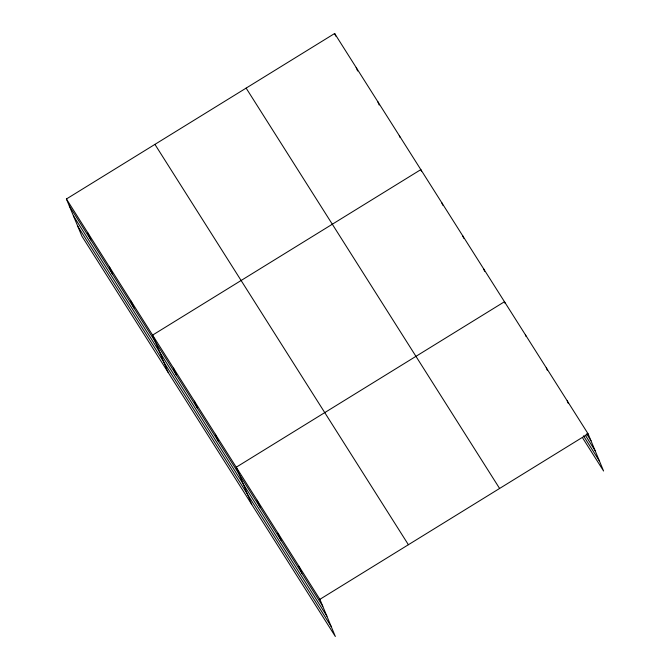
<?xml version="1.0" encoding="UTF-8"?>
<svg xmlns="http://www.w3.org/2000/svg" width="670" height="670" viewBox="0 0 670 670"><rect width="100%" height="100%" fill="white"/><g stroke="black" fill="none" stroke-linecap="round" stroke-linejoin="round"><path stroke-width="1" d="M66.414 198.99L319.883 599.332L335.352 636.5L81.882 236.15L66.414 198.99L334.648 33.5L588.118 433.85L603.586 471.01L582.674 437.987M319.883 599.332L588.118 433.85M586.593 433.808L590.99 440.76M585.245 435.098L595.153 450.743M583.469 435.827L599.432 461.027M246.133 88.113L499.602 488.455M154.929 144.377L408.399 544.727M69.286 205.899L322.756 606.25M73.449 215.882L326.918 616.232M77.728 226.167L331.198 626.517M567.205 400.819L568.286 403.407M546.293 367.788L547.373 370.384M525.381 334.757L526.101 336.491M505.188 303.46L504.468 301.734L236.234 467.216L251.711 504.384M483.564 268.703L484.636 271.3M462.652 235.672L463.732 238.269M441.739 202.65L442.82 205.238M421.547 171.344L420.827 169.619L152.593 335.109L168.061 372.269M399.278 135.591L399.998 137.317M377.738 101.555L379.178 105.014M356.189 67.528L357.629 70.987M334.648 33.5L335.729 36.096M298.971 566.309L301.852 573.219M278.058 533.278L280.939 540.188M257.146 500.247L260.027 507.165M215.33 434.194L218.202 441.103M194.417 401.163L197.29 408.072M173.505 368.132L176.377 375.049M131.044 301.073L133.925 307.991M109.503 267.045L112.384 273.955M87.954 233.018L90.835 239.927"/></g></svg>
